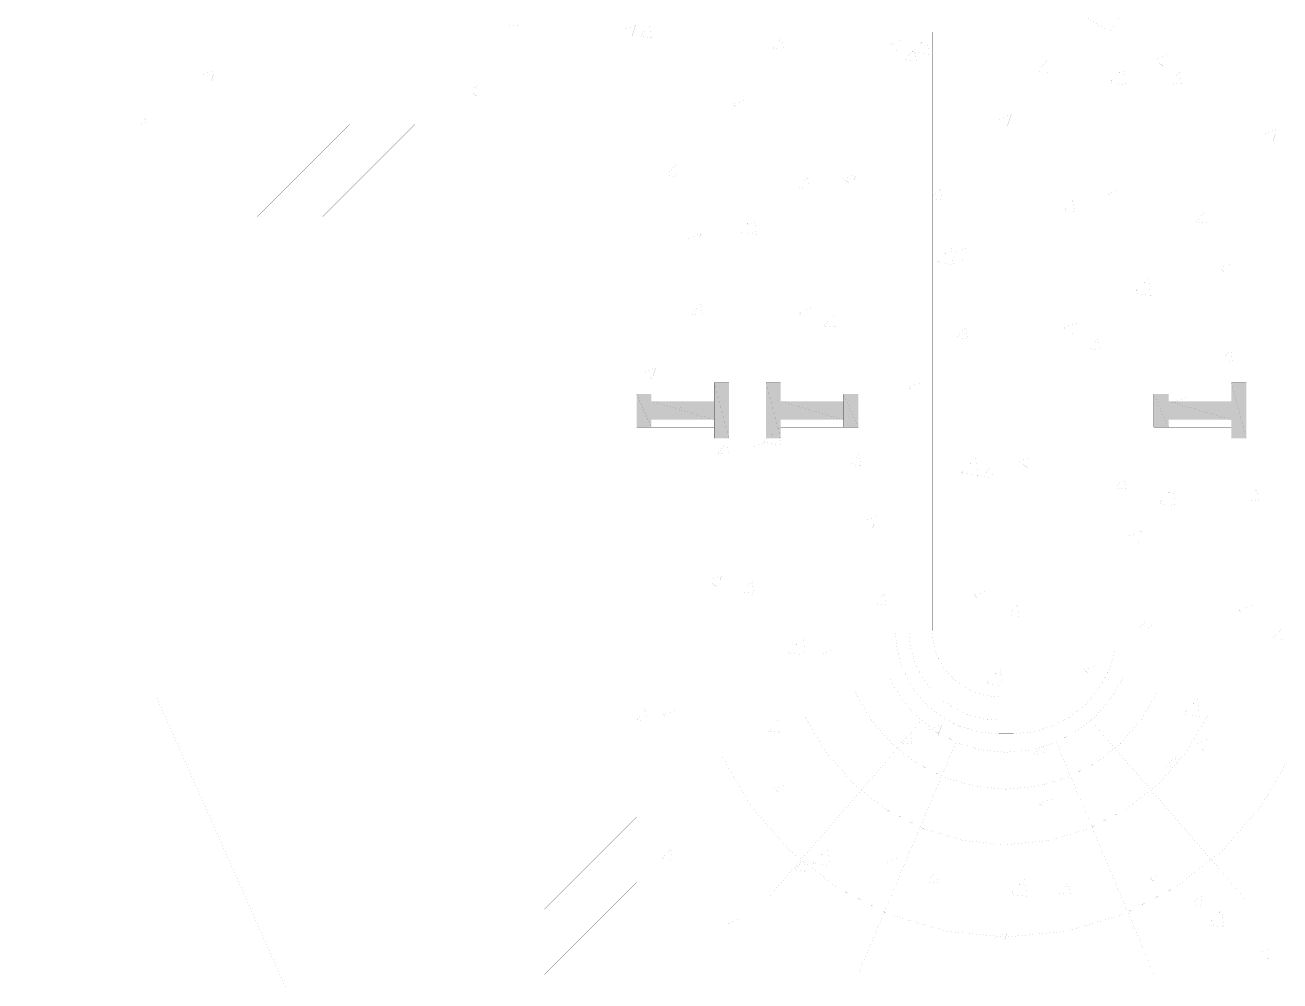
# Model space of a CAD drawing. Header units: millimetres. Extents: x -2171 to 1563, y -1758 to -1505.
# Drawn here: x 1365.491 to 1368.038, y -1614.758 to -1612.817 of the extents above; entities that cross this region are included whole.
import ezdxf

# ---------------------------------------------------------------- set-up
doc = ezdxf.new("R2010")
doc.units = ezdxf.units.MM
doc.linetypes.add('DOT', pattern=[0.025, 0, -0.025])
doc.layers.add('Tablet', color=7, linetype='Continuous', true_color=0x0180ff)

msp = doc.modelspace()

# ---------------------------------------------------------------- hatches: boundary and pattern name
at = {"layer": 'Tablet'}
for points in [[(1366.9197, -1613.656), (1366.8897, -1613.5435), (1366.8897, -1613.656)], [(1366.9197, -1613.5435), (1366.8897, -1613.5435), (1366.9197, -1613.656)], [(1367.0247, -1613.656), (1366.9947, -1613.5435), (1366.9947, -1613.656)], [(1367.0247, -1613.5435), (1366.9947, -1613.5435), (1367.0247, -1613.656)], [(1367.9697, -1613.656), (1367.9397, -1613.5435), (1367.9397, -1613.656)], [(1367.9697, -1613.5435), (1367.9397, -1613.5435), (1367.9697, -1613.656)], [(1366.7622, -1613.6335), (1366.7322, -1613.566), (1366.7322, -1613.6335)], [(1366.7622, -1613.566), (1366.7322, -1613.566), (1366.7622, -1613.6335)], [(1366.8897, -1613.6185), (1366.7622, -1613.581), (1366.7622, -1613.6185)], [(1366.8897, -1613.581), (1366.7622, -1613.581), (1366.8897, -1613.6185)], [(1367.1522, -1613.6185), (1367.0247, -1613.581), (1367.0247, -1613.6185)], [(1367.1522, -1613.581), (1367.0247, -1613.581), (1367.1522, -1613.6185)], [(1367.1822, -1613.6335), (1367.1522, -1613.566), (1367.1522, -1613.6335)], [(1367.1822, -1613.566), (1367.1522, -1613.566), (1367.1822, -1613.6335)], [(1367.8122, -1613.6335), (1367.7822, -1613.566), (1367.7822, -1613.6335)], [(1367.8122, -1613.566), (1367.7822, -1613.566), (1367.8122, -1613.6335)], [(1367.9397, -1613.6185), (1367.8122, -1613.581), (1367.8122, -1613.6185)], [(1367.9397, -1613.581), (1367.8122, -1613.581), (1367.9397, -1613.6185)]]:
    msp.add_hatch(color=1, dxfattribs=at).paths.add_polyline_path(points)

# ---------------------------------------------------------------- linework, layer by layer
at = {"layer": 'Tablet', "color": 7}
for points in [[(1367.2572, -1612.756, 0.00006, 0.00006, 0), (1367.2572, -1612.7367, 0.00006, 0.00006, 0), (1367.5159, -1612.9954, 0.00006, 0.00006, 0), (1367.5689, -1612.9424, 0.00006, 0.00006, 0), (1367.2572, -1612.6306, 0.00006, 0.00006, 0), (1367.2572, -1612.2064, 0.00006, 0.00006, 0), (1367.7072, -1612.6564, 0.00006, 0.00006, 0), (1367.7072, -1612.756, 0.00006, 0.00006, 0)], [(1366.9197, -1612.306, 0.00006, 0.00006, 0), (1366.9197, -1615.231, 0.00006, 0.00006, 0), (1366.9231, -1615.2701, 0.00006, 0.00006, 0), (1366.9333, -1615.3079, 0.00006, 0.00006, 0), (1366.9498, -1615.3435, 0.00006, 0.00006, 0), (1366.9723, -1615.3756, 0.00006, 0.00006, 0), (1367.0001, -1615.4033, 0.00006, 0.00006, 0), (1367.0322, -1615.4258, 0.00006, 0.00006, 0), (1367.0677, -1615.4424, 0.00006, 0.00006, 0), (1367.1056, -1615.4526, 0.00006, 0.00006, 0), (1367.1447, -1615.456, 0.00006, 0.00006, 0), (1367.8197, -1615.456, 0.00006, 0.00006, 0), (1367.8588, -1615.4526, 0.00006, 0.00006, 0), (1367.8966, -1615.4424, 0.00006, 0.00006, 0), (1367.9322, -1615.4258, 0.00006, 0.00006, 0), (1367.9643, -1615.4033, 0.00006, 0.00006, 0), (1367.992, -1615.3756, 0.00006, 0.00006, 0), (1368.0145, -1615.3435, 0.00006, 0.00006, 0), (1368.0311, -1615.3079, 0.00006, 0.00006, 0), (1368.0413, -1615.2701, 0.00006, 0.00006, 0)], [(1367.9697, -1612.306, 0.00006, 0.00006, 0), (1367.9697, -1615.231, 0.00006, 0.00006, 0), (1367.9674, -1615.257, 0.00006, 0.00006, 0), (1367.9606, -1615.2823, 0.00006, 0.00006, 0), (1367.9496, -1615.306, 0.00006, 0.00006, 0), (1367.9346, -1615.3274, 0.00006, 0.00006, 0), (1367.9161, -1615.3459, 0.00006, 0.00006, 0), (1367.8947, -1615.3609, 0.00006, 0.00006, 0), (1367.871, -1615.3719, 0.00006, 0.00006, 0), (1367.8457, -1615.3787, 0.00006, 0.00006, 0), (1367.8197, -1615.381, 0.00006, 0.00006, 0), (1367.1447, -1615.381, 0.00006, 0.00006, 0), (1367.1186, -1615.3787, 0.00006, 0.00006, 0), (1367.0934, -1615.3719, 0.00006, 0.00006, 0), (1367.0697, -1615.3609, 0.00006, 0.00006, 0), (1367.0483, -1615.3459, 0.00006, 0.00006, 0), (1367.0298, -1615.3274, 0.00006, 0.00006, 0), (1367.0148, -1615.306, 0.00006, 0.00006, 0), (1367.0037, -1615.2823, 0.00006, 0.00006, 0), (1366.997, -1615.257, 0.00006, 0.00006, 0), (1366.9947, -1615.231, 0.00006, 0.00006, 0), (1366.9947, -1612.306, 0.00006, 0.00006, 0)], [(1366.9197, -1612.831, 0.00006, 0.00006, 0), (1364.4822, -1612.831, 0.00006, 0.00006, 0)], [(1367.3515, -1612.831, 0.00006, 0.00006, 0), (1366.9947, -1612.831, 0.00006, 0.00006, 0)], [(1367.7072, -1612.831, 0.00006, 0.00006, 0), (1367.7072, -1614.046, 0.00006, 0.00006, 0), (1367.7031, -1614.087, 0.00006, 0.00006, 0), (1367.6912, -1614.1264, 0.00006, 0.00006, 0), (1367.6718, -1614.1627, 0.00006, 0.00006, 0), (1367.6457, -1614.1945, 0.00006, 0.00006, 0), (1367.6139, -1614.2206, 0.00006, 0.00006, 0), (1367.5775, -1614.24, 0.00006, 0.00006, 0), (1367.5382, -1614.252, 0.00006, 0.00006, 0), (1367.4972, -1614.256, 0.00006, 0.00006, 0), (1367.4822, -1614.256, 0.00006, 0.00006, 0), (1367.4672, -1614.256, 0.00006, 0.00006, 0), (1367.4262, -1614.252, 0.00006, 0.00006, 0), (1367.3868, -1614.24, 0.00006, 0.00006, 0), (1367.3505, -1614.2206, 0.00006, 0.00006, 0), (1367.3187, -1614.1945, 0.00006, 0.00006, 0), (1367.2926, -1614.1627, 0.00006, 0.00006, 0), (1367.2732, -1614.1264, 0.00006, 0.00006, 0), (1367.2612, -1614.087, 0.00006, 0.00006, 0), (1367.2572, -1614.046, 0.00006, 0.00006, 0), (1367.2572, -1612.831, 0.00006, 0.00006, 0)], [(1367.4822, -1614.2282, 0.00006, 0.00006, 0), (1367.4672, -1614.2282, 0.00006, 0.00006, 0), (1367.4355, -1614.2255, 0.00006, 0.00006, 0), (1367.4049, -1614.2172, 0.00006, 0.00006, 0), (1367.3761, -1614.2038, 0.00006, 0.00006, 0), (1367.35, -1614.1856, 0.00006, 0.00006, 0), (1367.3276, -1614.1631, 0.00006, 0.00006, 0), (1367.3094, -1614.1371, 0.00006, 0.00006, 0), (1367.2959, -1614.1083, 0.00006, 0.00006, 0), (1367.2877, -1614.0776, 0.00006, 0.00006, 0), (1367.2849, -1614.046, 0.00006, 0.00006, 0), (1367.2849, -1612.831, 0.00006, 0.00006, 0)], [(1367.4822, -1614.181, 0.00006, 0.00006, 0), (1367.4672, -1614.181, 0.00006, 0.00006, 0), (1367.4408, -1614.1784, 0.00006, 0.00006, 0), (1367.4155, -1614.1707, 0.00006, 0.00006, 0), (1367.3922, -1614.1582, 0.00006, 0.00006, 0), (1367.3717, -1614.1414, 0.00006, 0.00006, 0), (1367.3549, -1614.121, 0.00006, 0.00006, 0), (1367.3425, -1614.0976, 0.00006, 0.00006, 0), (1367.3348, -1614.0723, 0.00006, 0.00006, 0), (1367.3322, -1614.046, 0.00006, 0.00006, 0), (1367.3322, -1612.831, 0.00006, 0.00006, 0)], [(1367.9697, -1612.831, 0.00006, 0.00006, 0), (1367.4576, -1612.831, 0.00006, 0.00006, 0)], [(1367.6642, -1612.831, 0.00006, 0.00006, 0), (1367.6642, -1613.9371, 0.00006, 0.00006, 0)], [(1366.8897, -1613.566, 0.00006, 0.00006, 0), (1366.7622, -1613.566, 0.00006, 0.00006, 0)], [(1367.0247, -1613.566, 0.00006, 0.00006, 0), (1367.1522, -1613.566, 0.00006, 0.00006, 0)], [(1367.9397, -1613.566, 0.00006, 0.00006, 0), (1367.8122, -1613.566, 0.00006, 0.00006, 0)], [(1366.8897, -1613.6335, 0.00006, 0.00006, 0), (1366.7622, -1613.6335, 0.00006, 0.00006, 0)], [(1367.0247, -1613.6335, 0.00006, 0.00006, 0), (1367.1522, -1613.6335, 0.00006, 0.00006, 0)], [(1367.9397, -1613.6335, 0.00006, 0.00006, 0), (1367.8122, -1613.6335, 0.00006, 0.00006, 0)]]:
    msp.add_lwpolyline(points, format="xyseb", dxfattribs=at)
for points in [[(1366.9947, -1612.4742, 0.00006, 0.00006, 0), (1367.5159, -1612.9954, 0.00006, 0.00006, 0), (1367.5689, -1612.9424, 0.00006, 0.00006, 0), (1367.0386, -1612.4121, 0.00006, 0.00006, 0), (1367.0233, -1612.3942, 0.00006, 0.00006, 0), (1367.011, -1612.3741, 0.00006, 0.00006, 0), (1367.002, -1612.3523, 0.00006, 0.00006, 0), (1366.9965, -1612.3295, 0.00006, 0.00006, 0), (1366.9947, -1612.306, 0.00006, 0.00006, 0), (1366.9947, -1612.4742, 0.00006, 0.00006, 0)], [(1366.8897, -1613.5435, 0.00006, 0.00006, 0), (1366.8897, -1613.581, 0.00006, 0.00006, 0), (1366.7622, -1613.581, 0.00006, 0.00006, 0), (1366.7622, -1613.566, 0.00006, 0.00006, 0), (1366.7322, -1613.566, 0.00006, 0.00006, 0), (1366.7322, -1613.6335, 0.00006, 0.00006, 0), (1366.7622, -1613.6335, 0.00006, 0.00006, 0), (1366.7622, -1613.6185, 0.00006, 0.00006, 0), (1366.8897, -1613.6185, 0.00006, 0.00006, 0), (1366.8897, -1613.656, 0.00006, 0.00006, 0), (1366.9197, -1613.656, 0.00006, 0.00006, 0), (1366.9197, -1613.5435, 0.00006, 0.00006, 0)], [(1367.0247, -1613.5435, 0.00006, 0.00006, 0), (1367.0247, -1613.581, 0.00006, 0.00006, 0), (1367.1522, -1613.581, 0.00006, 0.00006, 0), (1367.1522, -1613.566, 0.00006, 0.00006, 0), (1367.1822, -1613.566, 0.00006, 0.00006, 0), (1367.1822, -1613.6335, 0.00006, 0.00006, 0), (1367.1522, -1613.6335, 0.00006, 0.00006, 0), (1367.1522, -1613.6185, 0.00006, 0.00006, 0), (1367.0247, -1613.6185, 0.00006, 0.00006, 0), (1367.0247, -1613.656, 0.00006, 0.00006, 0), (1366.9947, -1613.656, 0.00006, 0.00006, 0), (1366.9947, -1613.5435, 0.00006, 0.00006, 0)], [(1367.9397, -1613.5435, 0.00006, 0.00006, 0), (1367.9397, -1613.581, 0.00006, 0.00006, 0), (1367.8122, -1613.581, 0.00006, 0.00006, 0), (1367.8122, -1613.566, 0.00006, 0.00006, 0), (1367.7822, -1613.566, 0.00006, 0.00006, 0), (1367.7822, -1613.6335, 0.00006, 0.00006, 0), (1367.8122, -1613.6335, 0.00006, 0.00006, 0), (1367.8122, -1613.6185, 0.00006, 0.00006, 0), (1367.9397, -1613.6185, 0.00006, 0.00006, 0), (1367.9397, -1613.656, 0.00006, 0.00006, 0), (1367.9697, -1613.656, 0.00006, 0.00006, 0), (1367.9697, -1613.5435, 0.00006, 0.00006, 0)]]:
    msp.add_lwpolyline(points, format="xyseb", close=True, dxfattribs=at)
at = {"layer": 'Tablet', "color": 8}
for points in [[(1364.4822, -1612.456, 0.000045, 0.000045, 0), (1364.4822, -1613.0185, 0.000045, 0.000045, 0), (1366.7322, -1613.0185, 0.000045, 0.000045, 0), (1366.7322, -1615.6435, 0.000045, 0.000045, 0), (1368.2322, -1615.6435, 0.000045, 0.000045, 0)], [(1367.7444, -1612.756, 0.000045, 0.000045, 0), (1367.6923, -1612.831, 0.000045, 0.000045, 0), (1367.6322, -1612.7935, 0.000045, 0.000045, 0), (1367.4072, -1612.8685, 0.000045, 0.000045, 0), (1367.1822, -1612.7185, 0.000045, 0.000045, 0)], [(1366.4893, -1612.7955, 0.000045, 0.000045, 0), (1366.4936, -1612.819, 0.000045, 0.000045, 0)], [(1366.4936, -1612.819, 0.000045, 0.000045, 0), (1366.4712, -1612.8171, 0.000045, 0.000045, 0)], [(1366.7302, -1612.8175, 0.000045, 0.000045, 0), (1366.7039, -1612.8276, 0.000045, 0.000045, 0)], [(1366.7302, -1612.8175, 0.000045, 0.000045, 0), (1366.7226, -1612.8402, 0.000045, 0.000045, 0)], [(1366.7582, -1612.8191, 0.000045, 0.000045, 0), (1366.7402, -1612.8406, 0.000045, 0.000045, 0)], [(1366.7582, -1612.819, 0.000045, 0.000045, 0), (1366.7626, -1612.8426, 0.000045, 0.000045, 0)], [(1366.7226, -1612.8402, 0.000045, 0.000045, 0), (1366.7039, -1612.8276, 0.000045, 0.000045, 0)], [(1366.7626, -1612.8426, 0.000045, 0.000045, 0), (1366.7402, -1612.8406, 0.000045, 0.000045, 0)], [(1367.0272, -1612.8426, 0.000045, 0.000045, 0), (1367.0091, -1612.8641, 0.000045, 0.000045, 0)], [(1367.0272, -1612.8426, 0.000045, 0.000045, 0), (1367.0316, -1612.8661, 0.000045, 0.000045, 0)], [(1367.2691, -1612.8476, 0.000045, 0.000045, 0), (1367.2428, -1612.8576, 0.000045, 0.000045, 0)], [(1367.2691, -1612.8475, 0.000045, 0.000045, 0), (1367.2615, -1612.8702, 0.000045, 0.000045, 0)], [(1367.3214, -1612.8413, 0.000045, 0.000045, 0), (1367.2922, -1612.8717, 0.000045, 0.000045, 0)], [(1367.3214, -1612.8413, 0.000045, 0.000045, 0), (1367.3255, -1612.8769, 0.000045, 0.000045, 0)], [(1367.0316, -1612.8661, 0.000045, 0.000045, 0), (1367.0091, -1612.8641, 0.000045, 0.000045, 0)], [(1367.2615, -1612.8702, 0.000045, 0.000045, 0), (1367.2428, -1612.8576, 0.000045, 0.000045, 0)], [(1367.2962, -1612.8661, 0.000045, 0.000045, 0), (1367.2781, -1612.8877, 0.000045, 0.000045, 0)], [(1367.3255, -1612.8769, 0.000045, 0.000045, 0), (1367.2922, -1612.8717, 0.000045, 0.000045, 0)], [(1367.2962, -1612.8661, 0.000045, 0.000045, 0), (1367.3005, -1612.8896, 0.000045, 0.000045, 0)], [(1367.808, -1612.8776, 0.000045, 0.000045, 0), (1367.7818, -1612.8877, 0.000045, 0.000045, 0)], [(1367.808, -1612.8776, 0.000045, 0.000045, 0), (1367.8004, -1612.9002, 0.000045, 0.000045, 0)], [(1367.3005, -1612.8896, 0.000045, 0.000045, 0), (1367.2781, -1612.8877, 0.000045, 0.000045, 0)], [(1367.5652, -1612.8896, 0.000045, 0.000045, 0), (1367.5471, -1612.9112, 0.000045, 0.000045, 0)], [(1367.5652, -1612.8896, 0.000045, 0.000045, 0), (1367.5695, -1612.9132, 0.000045, 0.000045, 0)], [(1367.8004, -1612.9002, 0.000045, 0.000045, 0), (1367.7818, -1612.8877, 0.000045, 0.000045, 0)], [(1365.8762, -1612.9084, 0.000045, 0.000045, 0), (1365.8499, -1612.9185, 0.000045, 0.000045, 0)], [(1365.8686, -1612.9311, 0.000045, 0.000045, 0), (1365.8499, -1612.9185, 0.000045, 0.000045, 0)], [(1365.8762, -1612.9084, 0.000045, 0.000045, 0), (1365.8686, -1612.9311, 0.000045, 0.000045, 0)], [(1367.5695, -1612.9132, 0.000045, 0.000045, 0), (1367.5471, -1612.9112, 0.000045, 0.000045, 0)], [(1367.7216, -1612.9033, 0.000045, 0.000045, 0), (1367.6924, -1612.9338, 0.000045, 0.000045, 0)], [(1367.7216, -1612.9033, 0.000045, 0.000045, 0), (1367.7257, -1612.939, 0.000045, 0.000045, 0)], [(1367.8341, -1612.9132, 0.000045, 0.000045, 0), (1367.8161, -1612.9347, 0.000045, 0.000045, 0)], [(1367.8341, -1612.9132, 0.000045, 0.000045, 0), (1367.8385, -1612.9367, 0.000045, 0.000045, 0)], [(1366.4151, -1612.9385, 0.000045, 0.000045, 0), (1366.3888, -1612.9485, 0.000045, 0.000045, 0)], [(1366.4075, -1612.9611, 0.000045, 0.000045, 0), (1366.3888, -1612.9485, 0.000045, 0.000045, 0)], [(1366.4151, -1612.9385, 0.000045, 0.000045, 0), (1366.4075, -1612.9611, 0.000045, 0.000045, 0)], [(1367.7257, -1612.939, 0.000045, 0.000045, 0), (1367.6924, -1612.9338, 0.000045, 0.000045, 0)], [(1367.8385, -1612.9367, 0.000045, 0.000045, 0), (1367.8161, -1612.9347, 0.000045, 0.000045, 0)], [(1366.954, -1612.9685, 0.000045, 0.000045, 0), (1366.9278, -1612.9786, 0.000045, 0.000045, 0)], [(1366.9464, -1612.9912, 0.000045, 0.000045, 0), (1366.9278, -1612.9786, 0.000045, 0.000045, 0)], [(1366.954, -1612.9685, 0.000045, 0.000045, 0), (1366.9464, -1612.9912, 0.000045, 0.000045, 0)], [(1367.4929, -1612.9985, 0.000045, 0.000045, 0), (1367.4667, -1613.0086, 0.000045, 0.000045, 0)], [(1367.4929, -1612.9985, 0.000045, 0.000045, 0), (1367.4853, -1613.0212, 0.000045, 0.000045, 0)], [(1365.7344, -1613.007, 0.000045, 0.000045, 0), (1365.7247, -1613.0185, 0.000045, 0.000045, 0)], [(1365.7344, -1613.007, 0.000045, 0.000045, 0), (1365.7365, -1613.0185, 0.000045, 0.000045, 0)], [(1367.4853, -1613.0212, 0.000045, 0.000045, 0), (1367.4667, -1613.0086, 0.000045, 0.000045, 0)], [(1368.0319, -1613.0286, 0.000045, 0.000045, 0), (1368.0056, -1613.0386, 0.000045, 0.000045, 0)], [(1368.0319, -1613.0286, 0.000045, 0.000045, 0), (1368.0243, -1613.0512, 0.000045, 0.000045, 0)], [(1368.0243, -1613.0512, 0.000045, 0.000045, 0), (1368.0056, -1613.0386, 0.000045, 0.000045, 0)], [(1366.8103, -1613.1011, 0.000045, 0.000045, 0), (1366.7922, -1613.1227, 0.000045, 0.000045, 0)], [(1366.8103, -1613.1011, 0.000045, 0.000045, 0), (1366.8146, -1613.1246, 0.000045, 0.000045, 0)], [(1366.8146, -1613.1246, 0.000045, 0.000045, 0), (1366.7922, -1613.1227, 0.000045, 0.000045, 0)], [(1367.0792, -1613.1247, 0.000045, 0.000045, 0), (1367.0612, -1613.1462, 0.000045, 0.000045, 0)], [(1367.0792, -1613.1247, 0.000045, 0.000045, 0), (1367.0836, -1613.1482, 0.000045, 0.000045, 0)], [(1367.1779, -1613.1195, 0.000045, 0.000045, 0), (1367.1516, -1613.1296, 0.000045, 0.000045, 0)], [(1367.1702, -1613.1421, 0.000045, 0.000045, 0), (1367.1516, -1613.1296, 0.000045, 0.000045, 0)], [(1367.1779, -1613.1195, 0.000045, 0.000045, 0), (1367.1702, -1613.1421, 0.000045, 0.000045, 0)], [(1367.0836, -1613.1482, 0.000045, 0.000045, 0), (1367.0612, -1613.1462, 0.000045, 0.000045, 0)], [(1367.3482, -1613.1482, 0.000045, 0.000045, 0), (1367.3301, -1613.1697, 0.000045, 0.000045, 0)], [(1367.3482, -1613.1482, 0.000045, 0.000045, 0), (1367.3526, -1613.1717, 0.000045, 0.000045, 0)], [(1367.7168, -1613.1495, 0.000045, 0.000045, 0), (1367.6905, -1613.1596, 0.000045, 0.000045, 0)], [(1367.7168, -1613.1495, 0.000045, 0.000045, 0), (1367.7092, -1613.1722, 0.000045, 0.000045, 0)], [(1367.3526, -1613.1717, 0.000045, 0.000045, 0), (1367.3301, -1613.1697, 0.000045, 0.000045, 0)], [(1367.6172, -1613.1717, 0.000045, 0.000045, 0), (1367.5991, -1613.1933, 0.000045, 0.000045, 0)], [(1367.6172, -1613.1717, 0.000045, 0.000045, 0), (1367.6215, -1613.1952, 0.000045, 0.000045, 0)], [(1367.7092, -1613.1722, 0.000045, 0.000045, 0), (1367.6905, -1613.1596, 0.000045, 0.000045, 0)], [(1366.9709, -1613.2066, 0.000045, 0.000045, 0), (1366.9417, -1613.237, 0.000045, 0.000045, 0)], [(1366.9709, -1613.2066, 0.000045, 0.000045, 0), (1366.975, -1613.2422, 0.000045, 0.000045, 0)], [(1367.6215, -1613.1952, 0.000045, 0.000045, 0), (1367.5991, -1613.1933, 0.000045, 0.000045, 0)], [(1367.8862, -1613.1953, 0.000045, 0.000045, 0), (1367.8681, -1613.2168, 0.000045, 0.000045, 0)], [(1367.8862, -1613.1952, 0.000045, 0.000045, 0), (1367.8905, -1613.2188, 0.000045, 0.000045, 0)], [(1367.8905, -1613.2188, 0.000045, 0.000045, 0), (1367.8681, -1613.2168, 0.000045, 0.000045, 0)], [(1366.8628, -1613.2404, 0.000045, 0.000045, 0), (1366.8365, -1613.2505, 0.000045, 0.000045, 0)], [(1366.8552, -1613.2631, 0.000045, 0.000045, 0), (1366.8365, -1613.2505, 0.000045, 0.000045, 0)], [(1366.8628, -1613.2404, 0.000045, 0.000045, 0), (1366.8552, -1613.2631, 0.000045, 0.000045, 0)], [(1366.975, -1613.2422, 0.000045, 0.000045, 0), (1366.9417, -1613.237, 0.000045, 0.000045, 0)], [(1367.3711, -1613.2686, 0.000045, 0.000045, 0), (1367.3419, -1613.2991, 0.000045, 0.000045, 0)], [(1367.3711, -1613.2686, 0.000045, 0.000045, 0), (1367.3752, -1613.3043, 0.000045, 0.000045, 0)], [(1367.4017, -1613.2705, 0.000045, 0.000045, 0), (1367.3754, -1613.2805, 0.000045, 0.000045, 0)], [(1367.3941, -1613.2931, 0.000045, 0.000045, 0), (1367.3754, -1613.2805, 0.000045, 0.000045, 0)], [(1367.4017, -1613.2705, 0.000045, 0.000045, 0), (1367.3941, -1613.2931, 0.000045, 0.000045, 0)], [(1367.3752, -1613.3043, 0.000045, 0.000045, 0), (1367.3419, -1613.2991, 0.000045, 0.000045, 0)], [(1367.9406, -1613.3005, 0.000045, 0.000045, 0), (1367.9144, -1613.3106, 0.000045, 0.000045, 0)], [(1367.933, -1613.3232, 0.000045, 0.000045, 0), (1367.9144, -1613.3106, 0.000045, 0.000045, 0)], [(1367.9406, -1613.3005, 0.000045, 0.000045, 0), (1367.933, -1613.3232, 0.000045, 0.000045, 0)], [(1367.7713, -1613.3307, 0.000045, 0.000045, 0), (1367.7421, -1613.3612, 0.000045, 0.000045, 0)], [(1367.7713, -1613.3307, 0.000045, 0.000045, 0), (1367.7755, -1613.3663, 0.000045, 0.000045, 0)], [(1367.7755, -1613.3663, 0.000045, 0.000045, 0), (1367.7421, -1613.3612, 0.000045, 0.000045, 0)], [(1366.8623, -1613.3832, 0.000045, 0.000045, 0), (1366.8442, -1613.4047, 0.000045, 0.000045, 0)], [(1366.8623, -1613.3832, 0.000045, 0.000045, 0), (1366.8666, -1613.4067, 0.000045, 0.000045, 0)], [(1366.8666, -1613.4067, 0.000045, 0.000045, 0), (1366.8442, -1613.4047, 0.000045, 0.000045, 0)], [(1367.0866, -1613.3914, 0.000045, 0.000045, 0), (1367.0604, -1613.4015, 0.000045, 0.000045, 0)], [(1367.079, -1613.4141, 0.000045, 0.000045, 0), (1367.0604, -1613.4015, 0.000045, 0.000045, 0)], [(1367.0866, -1613.3914, 0.000045, 0.000045, 0), (1367.079, -1613.4141, 0.000045, 0.000045, 0)], [(1367.1313, -1613.4067, 0.000045, 0.000045, 0), (1367.1132, -1613.4283, 0.000045, 0.000045, 0)], [(1367.1313, -1613.4067, 0.000045, 0.000045, 0), (1367.1356, -1613.4302, 0.000045, 0.000045, 0)], [(1367.1356, -1613.4302, 0.000045, 0.000045, 0), (1367.1132, -1613.4283, 0.000045, 0.000045, 0)], [(1367.4003, -1613.4303, 0.000045, 0.000045, 0), (1367.3822, -1613.4518, 0.000045, 0.000045, 0)], [(1367.4003, -1613.4303, 0.000045, 0.000045, 0), (1367.4046, -1613.4538, 0.000045, 0.000045, 0)], [(1367.6255, -1613.4214, 0.000045, 0.000045, 0), (1367.5993, -1613.4315, 0.000045, 0.000045, 0)], [(1367.6179, -1613.4441, 0.000045, 0.000045, 0), (1367.5993, -1613.4315, 0.000045, 0.000045, 0)], [(1367.6255, -1613.4214, 0.000045, 0.000045, 0), (1367.6179, -1613.4441, 0.000045, 0.000045, 0)], [(1367.4046, -1613.4538, 0.000045, 0.000045, 0), (1367.3822, -1613.4518, 0.000045, 0.000045, 0)], [(1367.6692, -1613.4538, 0.000045, 0.000045, 0), (1367.6511, -1613.4753, 0.000045, 0.000045, 0)], [(1367.6692, -1613.4538, 0.000045, 0.000045, 0), (1367.6736, -1613.4773, 0.000045, 0.000045, 0)], [(1367.6736, -1613.4773, 0.000045, 0.000045, 0), (1367.6511, -1613.4753, 0.000045, 0.000045, 0)], [(1367.9382, -1613.4773, 0.000045, 0.000045, 0), (1367.9201, -1613.4989, 0.000045, 0.000045, 0)], [(1367.9382, -1613.4773, 0.000045, 0.000045, 0), (1367.9425, -1613.5008, 0.000045, 0.000045, 0)], [(1366.7715, -1613.5124, 0.000045, 0.000045, 0), (1366.7453, -1613.5224, 0.000045, 0.000045, 0)], [(1366.7715, -1613.5124, 0.000045, 0.000045, 0), (1366.7639, -1613.535, 0.000045, 0.000045, 0)], [(1367.9425, -1613.5008, 0.000045, 0.000045, 0), (1367.9201, -1613.4989, 0.000045, 0.000045, 0)], [(1366.7639, -1613.535, 0.000045, 0.000045, 0), (1366.7453, -1613.5224, 0.000045, 0.000045, 0)], [(1367.3104, -1613.5424, 0.000045, 0.000045, 0), (1367.2842, -1613.5525, 0.000045, 0.000045, 0)], [(1367.3028, -1613.5651, 0.000045, 0.000045, 0), (1367.2842, -1613.5525, 0.000045, 0.000045, 0)], [(1367.3104, -1613.5424, 0.000045, 0.000045, 0), (1367.3028, -1613.5651, 0.000045, 0.000045, 0)], [(1367.8494, -1613.5724, 0.000045, 0.000045, 0), (1367.8231, -1613.5825, 0.000045, 0.000045, 0)], [(1367.8418, -1613.5951, 0.000045, 0.000045, 0), (1367.8231, -1613.5825, 0.000045, 0.000045, 0)], [(1367.8494, -1613.5724, 0.000045, 0.000045, 0), (1367.8418, -1613.5951, 0.000045, 0.000045, 0)], [(1367.0206, -1613.6339, 0.000045, 0.000045, 0), (1366.9914, -1613.6644, 0.000045, 0.000045, 0)], [(1367.0206, -1613.6339, 0.000045, 0.000045, 0), (1367.0247, -1613.6695, 0.000045, 0.000045, 0)], [(1366.9143, -1613.6653, 0.000045, 0.000045, 0), (1366.8963, -1613.6868, 0.000045, 0.000045, 0)], [(1366.9143, -1613.6653, 0.000045, 0.000045, 0), (1366.9187, -1613.6888, 0.000045, 0.000045, 0)], [(1366.9954, -1613.6633, 0.000045, 0.000045, 0), (1366.9691, -1613.6734, 0.000045, 0.000045, 0)], [(1366.9954, -1613.6633, 0.000045, 0.000045, 0), (1366.9878, -1613.686, 0.000045, 0.000045, 0)], [(1367.0247, -1613.6695, 0.000045, 0.000045, 0), (1366.9914, -1613.6644, 0.000045, 0.000045, 0)], [(1366.9187, -1613.6888, 0.000045, 0.000045, 0), (1366.8963, -1613.6868, 0.000045, 0.000045, 0)], [(1366.9878, -1613.686, 0.000045, 0.000045, 0), (1366.9691, -1613.6734, 0.000045, 0.000045, 0)], [(1367.1833, -1613.6888, 0.000045, 0.000045, 0), (1367.1652, -1613.7103, 0.000045, 0.000045, 0)], [(1367.1833, -1613.6888, 0.000045, 0.000045, 0), (1367.1876, -1613.7123, 0.000045, 0.000045, 0)], [(1367.1876, -1613.7123, 0.000045, 0.000045, 0), (1367.1652, -1613.7103, 0.000045, 0.000045, 0)], [(1367.4208, -1613.696, 0.000045, 0.000045, 0), (1367.3916, -1613.7264, 0.000045, 0.000045, 0)], [(1367.4208, -1613.696, 0.000045, 0.000045, 0), (1367.425, -1613.7316, 0.000045, 0.000045, 0)], [(1367.4523, -1613.7123, 0.000045, 0.000045, 0), (1367.4342, -1613.7339, 0.000045, 0.000045, 0)], [(1367.4523, -1613.7123, 0.000045, 0.000045, 0), (1367.4566, -1613.7358, 0.000045, 0.000045, 0)], [(1367.5343, -1613.6934, 0.000045, 0.000045, 0), (1367.508, -1613.7035, 0.000045, 0.000045, 0)], [(1367.5267, -1613.716, 0.000045, 0.000045, 0), (1367.508, -1613.7035, 0.000045, 0.000045, 0)], [(1367.5343, -1613.6934, 0.000045, 0.000045, 0), (1367.5267, -1613.716, 0.000045, 0.000045, 0)], [(1367.425, -1613.7316, 0.000045, 0.000045, 0), (1367.3916, -1613.7264, 0.000045, 0.000045, 0)], [(1367.4566, -1613.7358, 0.000045, 0.000045, 0), (1367.4342, -1613.7339, 0.000045, 0.000045, 0)], [(1367.7213, -1613.7359, 0.000045, 0.000045, 0), (1367.7032, -1613.7574, 0.000045, 0.000045, 0)], [(1367.7213, -1613.7359, 0.000045, 0.000045, 0), (1367.7256, -1613.7594, 0.000045, 0.000045, 0)], [(1367.7256, -1613.7594, 0.000045, 0.000045, 0), (1367.7032, -1613.7574, 0.000045, 0.000045, 0)], [(1367.821, -1613.7581, 0.000045, 0.000045, 0), (1367.7918, -1613.7885, 0.000045, 0.000045, 0)], [(1367.821, -1613.7581, 0.000045, 0.000045, 0), (1367.8252, -1613.7937, 0.000045, 0.000045, 0)], [(1367.9902, -1613.7594, 0.000045, 0.000045, 0), (1367.9722, -1613.7809, 0.000045, 0.000045, 0)], [(1367.9902, -1613.7594, 0.000045, 0.000045, 0), (1367.9946, -1613.7829, 0.000045, 0.000045, 0)], [(1367.8252, -1613.7937, 0.000045, 0.000045, 0), (1367.7918, -1613.7885, 0.000045, 0.000045, 0)], [(1367.9946, -1613.7829, 0.000045, 0.000045, 0), (1367.9722, -1613.7809, 0.000045, 0.000045, 0)], [(1367.2192, -1613.8143, 0.000045, 0.000045, 0), (1367.1929, -1613.8244, 0.000045, 0.000045, 0)], [(1367.2192, -1613.8143, 0.000045, 0.000045, 0), (1367.2116, -1613.837, 0.000045, 0.000045, 0)], [(1367.2116, -1613.837, 0.000045, 0.000045, 0), (1367.1929, -1613.8244, 0.000045, 0.000045, 0)], [(1367.7581, -1613.8444, 0.000045, 0.000045, 0), (1367.7319, -1613.8544, 0.000045, 0.000045, 0)], [(1367.7581, -1613.8444, 0.000045, 0.000045, 0), (1367.7505, -1613.867, 0.000045, 0.000045, 0)], [(1367.7505, -1613.867, 0.000045, 0.000045, 0), (1367.7319, -1613.8544, 0.000045, 0.000045, 0)], [(1366.9041, -1613.9353, 0.000045, 0.000045, 0), (1366.8779, -1613.9454, 0.000045, 0.000045, 0)], [(1366.8965, -1613.9579, 0.000045, 0.000045, 0), (1366.8779, -1613.9454, 0.000045, 0.000045, 0)], [(1366.9041, -1613.9353, 0.000045, 0.000045, 0), (1366.8965, -1613.9579, 0.000045, 0.000045, 0)], [(1366.9664, -1613.9473, 0.000045, 0.000045, 0), (1366.9483, -1613.9689, 0.000045, 0.000045, 0)], [(1366.9664, -1613.9473, 0.000045, 0.000045, 0), (1366.9707, -1613.9708, 0.000045, 0.000045, 0)], [(1366.9707, -1613.9708, 0.000045, 0.000045, 0), (1366.9483, -1613.9689, 0.000045, 0.000045, 0)], [(1367.2353, -1613.9709, 0.000045, 0.000045, 0), (1367.2173, -1613.9924, 0.000045, 0.000045, 0)], [(1367.2353, -1613.9709, 0.000045, 0.000045, 0), (1367.2397, -1613.9944, 0.000045, 0.000045, 0)], [(1367.443, -1613.9653, 0.000045, 0.000045, 0), (1367.4168, -1613.9754, 0.000045, 0.000045, 0)], [(1367.443, -1613.9653, 0.000045, 0.000045, 0), (1367.4354, -1613.988, 0.000045, 0.000045, 0)], [(1367.2397, -1613.9944, 0.000045, 0.000045, 0), (1367.2173, -1613.9924, 0.000045, 0.000045, 0)], [(1367.4354, -1613.988, 0.000045, 0.000045, 0), (1367.4168, -1613.9754, 0.000045, 0.000045, 0)], [(1367.5043, -1613.9944, 0.000045, 0.000045, 0), (1367.4862, -1614.0159, 0.000045, 0.000045, 0)], [(1367.5043, -1613.9944, 0.000045, 0.000045, 0), (1367.5087, -1614.0179, 0.000045, 0.000045, 0)], [(1367.982, -1613.9953, 0.000045, 0.000045, 0), (1367.9557, -1614.0054, 0.000045, 0.000045, 0)], [(1367.982, -1613.9953, 0.000045, 0.000045, 0), (1367.9744, -1614.018, 0.000045, 0.000045, 0)], [(1367.5087, -1614.0179, 0.000045, 0.000045, 0), (1367.4862, -1614.0159, 0.000045, 0.000045, 0)], [(1367.7733, -1614.0179, 0.000045, 0.000045, 0), (1367.7552, -1614.0395, 0.000045, 0.000045, 0)], [(1367.7733, -1614.0179, 0.000045, 0.000045, 0), (1367.7776, -1614.0414, 0.000045, 0.000045, 0)], [(1367.9744, -1614.018, 0.000045, 0.000045, 0), (1367.9557, -1614.0054, 0.000045, 0.000045, 0)], [(1367.7776, -1614.0414, 0.000045, 0.000045, 0), (1367.7552, -1614.0395, 0.000045, 0.000045, 0)], [(1368.0423, -1614.0415, 0.000045, 0.000045, 0), (1368.0242, -1614.063, 0.000045, 0.000045, 0)], [(1367.0703, -1614.0613, 0.000045, 0.000045, 0), (1367.0411, -1614.0917, 0.000045, 0.000045, 0)], [(1367.0703, -1614.0613, 0.000045, 0.000045, 0), (1367.0745, -1614.0969, 0.000045, 0.000045, 0)], [(1368.0466, -1614.065, 0.000045, 0.000045, 0), (1368.0242, -1614.063, 0.000045, 0.000045, 0)], [(1367.0745, -1614.0969, 0.000045, 0.000045, 0), (1367.0411, -1614.0917, 0.000045, 0.000045, 0)], [(1367.128, -1614.0863, 0.000045, 0.000045, 0), (1367.1017, -1614.0963, 0.000045, 0.000045, 0)], [(1367.1204, -1614.1089, 0.000045, 0.000045, 0), (1367.1017, -1614.0963, 0.000045, 0.000045, 0)], [(1367.128, -1614.0863, 0.000045, 0.000045, 0), (1367.1204, -1614.1089, 0.000045, 0.000045, 0)], [(1367.4705, -1614.1234, 0.000045, 0.000045, 0), (1367.4413, -1614.1538, 0.000045, 0.000045, 0)], [(1367.4705, -1614.1234, 0.000045, 0.000045, 0), (1367.4747, -1614.159, 0.000045, 0.000045, 0)], [(1367.6669, -1614.1163, 0.000045, 0.000045, 0), (1367.6406, -1614.1264, 0.000045, 0.000045, 0)], [(1367.6669, -1614.1163, 0.000045, 0.000045, 0), (1367.6593, -1614.1389, 0.000045, 0.000045, 0)], [(1367.6593, -1614.139, 0.000045, 0.000045, 0), (1367.6406, -1614.1264, 0.000045, 0.000045, 0)], [(1367.4747, -1614.159, 0.000045, 0.000045, 0), (1367.4413, -1614.1538, 0.000045, 0.000045, 0)], [(1367.8707, -1614.1854, 0.000045, 0.000045, 0), (1367.8415, -1614.2159, 0.000045, 0.000045, 0)], [(1367.8707, -1614.1854, 0.000045, 0.000045, 0), (1367.8749, -1614.221, 0.000045, 0.000045, 0)], [(1366.7494, -1614.2059, 0.000045, 0.000045, 0), (1366.7322, -1614.2264, 0.000045, 0.000045, 0)], [(1366.7538, -1614.2294, 0.000045, 0.000045, 0), (1366.7322, -1614.2275, 0.000045, 0.000045, 0)], [(1366.7494, -1614.2059, 0.000045, 0.000045, 0), (1366.7538, -1614.2294, 0.000045, 0.000045, 0)], [(1366.8129, -1614.2072, 0.000045, 0.000045, 0), (1366.7866, -1614.2173, 0.000045, 0.000045, 0)], [(1366.8053, -1614.2299, 0.000045, 0.000045, 0), (1366.7866, -1614.2173, 0.000045, 0.000045, 0)], [(1366.8129, -1614.2072, 0.000045, 0.000045, 0), (1366.8053, -1614.2299, 0.000045, 0.000045, 0)], [(1367.8749, -1614.2211, 0.000045, 0.000045, 0), (1367.8415, -1614.2159, 0.000045, 0.000045, 0)], [(1367.0184, -1614.2294, 0.000045, 0.000045, 0), (1367.0003, -1614.251, 0.000045, 0.000045, 0)], [(1367.0227, -1614.2529, 0.000045, 0.000045, 0), (1367.0003, -1614.251, 0.000045, 0.000045, 0)], [(1367.0184, -1614.2294, 0.000045, 0.000045, 0), (1367.0227, -1614.2529, 0.000045, 0.000045, 0)], [(1367.2874, -1614.2529, 0.000045, 0.000045, 0), (1367.2693, -1614.2745, 0.000045, 0.000045, 0)], [(1367.2874, -1614.2529, 0.000045, 0.000045, 0), (1367.2917, -1614.2764, 0.000045, 0.000045, 0)], [(1367.3518, -1614.2372, 0.000045, 0.000045, 0), (1367.3255, -1614.2473, 0.000045, 0.000045, 0)], [(1367.3442, -1614.2599, 0.000045, 0.000045, 0), (1367.3255, -1614.2473, 0.000045, 0.000045, 0)], [(1367.3518, -1614.2372, 0.000045, 0.000045, 0), (1367.3442, -1614.2599, 0.000045, 0.000045, 0)], [(1367.2917, -1614.2765, 0.000045, 0.000045, 0), (1367.2693, -1614.2745, 0.000045, 0.000045, 0)], [(1367.5563, -1614.2765, 0.000045, 0.000045, 0), (1367.5383, -1614.298, 0.000045, 0.000045, 0)], [(1367.5563, -1614.2765, 0.000045, 0.000045, 0), (1367.5607, -1614.3, 0.000045, 0.000045, 0)], [(1367.8907, -1614.2673, 0.000045, 0.000045, 0), (1367.8645, -1614.2774, 0.000045, 0.000045, 0)], [(1367.8831, -1614.2899, 0.000045, 0.000045, 0), (1367.8645, -1614.2774, 0.000045, 0.000045, 0)], [(1367.8907, -1614.2673, 0.000045, 0.000045, 0), (1367.8831, -1614.2899, 0.000045, 0.000045, 0)], [(1367.5607, -1614.3, 0.000045, 0.000045, 0), (1367.5383, -1614.298, 0.000045, 0.000045, 0)], [(1367.8253, -1614.3, 0.000045, 0.000045, 0), (1367.8072, -1614.3216, 0.000045, 0.000045, 0)], [(1367.8253, -1614.3, 0.000045, 0.000045, 0), (1367.8297, -1614.3235, 0.000045, 0.000045, 0)], [(1367.8297, -1614.3235, 0.000045, 0.000045, 0), (1367.8072, -1614.3216, 0.000045, 0.000045, 0)], [(1367.0367, -1614.3582, 0.000045, 0.000045, 0), (1367.0105, -1614.3683, 0.000045, 0.000045, 0)], [(1367.0291, -1614.3809, 0.000045, 0.000045, 0), (1367.0105, -1614.3683, 0.000045, 0.000045, 0)], [(1367.0367, -1614.3582, 0.000045, 0.000045, 0), (1367.0291, -1614.3808, 0.000045, 0.000045, 0)], [(1367.5756, -1614.3882, 0.000045, 0.000045, 0), (1367.5494, -1614.3983, 0.000045, 0.000045, 0)], [(1367.568, -1614.4109, 0.000045, 0.000045, 0), (1367.5494, -1614.3983, 0.000045, 0.000045, 0)], [(1367.5756, -1614.3882, 0.000045, 0.000045, 0), (1367.568, -1614.4109, 0.000045, 0.000045, 0)], [(1366.8015, -1614.488, 0.000045, 0.000045, 0), (1366.7834, -1614.5095, 0.000045, 0.000045, 0)], [(1366.8015, -1614.4879, 0.000045, 0.000045, 0), (1366.8058, -1614.5115, 0.000045, 0.000045, 0)], [(1367.12, -1614.4887, 0.000045, 0.000045, 0), (1367.0908, -1614.5191, 0.000045, 0.000045, 0)], [(1367.12, -1614.4887, 0.000045, 0.000045, 0), (1367.1242, -1614.5243, 0.000045, 0.000045, 0)], [(1366.8058, -1614.5115, 0.000045, 0.000045, 0), (1366.7834, -1614.5095, 0.000045, 0.000045, 0)], [(1367.0704, -1614.5115, 0.000045, 0.000045, 0), (1367.0524, -1614.533, 0.000045, 0.000045, 0)], [(1367.0748, -1614.535, 0.000045, 0.000045, 0), (1367.0524, -1614.533, 0.000045, 0.000045, 0)], [(1367.0704, -1614.5115, 0.000045, 0.000045, 0), (1367.0748, -1614.535, 0.000045, 0.000045, 0)], [(1367.1242, -1614.5243, 0.000045, 0.000045, 0), (1367.0908, -1614.5191, 0.000045, 0.000045, 0)], [(1367.2606, -1614.5092, 0.000045, 0.000045, 0), (1367.2343, -1614.5193, 0.000045, 0.000045, 0)], [(1367.253, -1614.5318, 0.000045, 0.000045, 0), (1367.2343, -1614.5193, 0.000045, 0.000045, 0)], [(1367.2606, -1614.5092, 0.000045, 0.000045, 0), (1367.253, -1614.5318, 0.000045, 0.000045, 0)], [(1367.3394, -1614.535, 0.000045, 0.000045, 0), (1367.3213, -1614.5566, 0.000045, 0.000045, 0)], [(1367.3437, -1614.5585, 0.000045, 0.000045, 0), (1367.3213, -1614.5566, 0.000045, 0.000045, 0)], [(1367.3394, -1614.535, 0.000045, 0.000045, 0), (1367.3437, -1614.5585, 0.000045, 0.000045, 0)], [(1367.5202, -1614.5507, 0.000045, 0.000045, 0), (1367.491, -1614.5812, 0.000045, 0.000045, 0)], [(1367.5202, -1614.5507, 0.000045, 0.000045, 0), (1367.5244, -1614.5863, 0.000045, 0.000045, 0)], [(1367.6084, -1614.5585, 0.000045, 0.000045, 0), (1367.5903, -1614.5801, 0.000045, 0.000045, 0)], [(1367.6084, -1614.5585, 0.000045, 0.000045, 0), (1367.6127, -1614.5821, 0.000045, 0.000045, 0)], [(1367.7995, -1614.5392, 0.000045, 0.000045, 0), (1367.7732, -1614.5493, 0.000045, 0.000045, 0)], [(1367.7919, -1614.5619, 0.000045, 0.000045, 0), (1367.7732, -1614.5493, 0.000045, 0.000045, 0)], [(1367.7995, -1614.5392, 0.000045, 0.000045, 0), (1367.7919, -1614.5619, 0.000045, 0.000045, 0)], [(1367.5244, -1614.5863, 0.000045, 0.000045, 0), (1367.491, -1614.5812, 0.000045, 0.000045, 0)], [(1367.6127, -1614.5821, 0.000045, 0.000045, 0), (1367.5903, -1614.5801, 0.000045, 0.000045, 0)], [(1367.8774, -1614.5821, 0.000045, 0.000045, 0), (1367.8593, -1614.6036, 0.000045, 0.000045, 0)], [(1367.8774, -1614.5821, 0.000045, 0.000045, 0), (1367.8817, -1614.6056, 0.000045, 0.000045, 0)], [(1367.8817, -1614.6056, 0.000045, 0.000045, 0), (1367.8593, -1614.6036, 0.000045, 0.000045, 0)], [(1366.9455, -1614.6301, 0.000045, 0.000045, 0), (1366.9192, -1614.6402, 0.000045, 0.000045, 0)], [(1366.9455, -1614.6301, 0.000045, 0.000045, 0), (1366.9379, -1614.6528, 0.000045, 0.000045, 0)], [(1367.9205, -1614.6128, 0.000045, 0.000045, 0), (1367.8913, -1614.6432, 0.000045, 0.000045, 0)], [(1367.9205, -1614.6128, 0.000045, 0.000045, 0), (1367.9246, -1614.6484, 0.000045, 0.000045, 0)], [(1366.9379, -1614.6528, 0.000045, 0.000045, 0), (1366.9192, -1614.6402, 0.000045, 0.000045, 0)], [(1367.4844, -1614.6602, 0.000045, 0.000045, 0), (1367.4581, -1614.6702, 0.000045, 0.000045, 0)], [(1367.4844, -1614.6602, 0.000045, 0.000045, 0), (1367.4768, -1614.6828, 0.000045, 0.000045, 0)], [(1367.9246, -1614.6484, 0.000045, 0.000045, 0), (1367.8913, -1614.6432, 0.000045, 0.000045, 0)], [(1367.4768, -1614.6828, 0.000045, 0.000045, 0), (1367.4581, -1614.6702, 0.000045, 0.000045, 0)], [(1368.0233, -1614.6902, 0.000045, 0.000045, 0), (1367.9971, -1614.7003, 0.000045, 0.000045, 0)], [(1368.0157, -1614.7128, 0.000045, 0.000045, 0), (1367.9971, -1614.7003, 0.000045, 0.000045, 0)], [(1368.0233, -1614.6902, 0.000045, 0.000045, 0), (1368.0157, -1614.7128, 0.000045, 0.000045, 0)]]:
    msp.add_lwpolyline(points, format="xyseb", dxfattribs=at)
at = {"layer": 'Tablet', "color": 1}
for points in [[(1364.4822, -1613.206, 0.00006, 0.00006, 0), (1366.7322, -1613.206, 0.00006, 0.00006, 0), (1366.7322, -1613.0185, 0.00006, 0.00006, 0), (1364.4822, -1613.0185, 0.00006, 0.00006, 0)], [(1366.5447, -1615.6435, 0.00006, 0.00006, 0), (1366.5447, -1613.206, 0.00006, 0.00006, 0), (1366.7322, -1613.206, 0.00006, 0.00006, 0), (1366.7322, -1615.6435, 0.00006, 0.00006, 0)], [(1366.9197, -1613.656, 0.000075, 0.000075, 0), (1366.8897, -1613.5435, 0.000075, 0.000075, 0), (1366.8897, -1613.656, 0.000075, 0.000075, 0)], [(1367.0247, -1613.656, 0.000075, 0.000075, 0), (1366.9947, -1613.5435, 0.000075, 0.000075, 0), (1366.9947, -1613.656, 0.000075, 0.000075, 0)], [(1367.9697, -1613.656, 0.000075, 0.000075, 0), (1367.9397, -1613.5435, 0.000075, 0.000075, 0), (1367.9397, -1613.656, 0.000075, 0.000075, 0)], [(1366.7622, -1613.6335, 0.000075, 0.000075, 0), (1366.7322, -1613.566, 0.000075, 0.000075, 0), (1366.7322, -1613.6335, 0.000075, 0.000075, 0)], [(1366.8897, -1613.6185, 0.000075, 0.000075, 0), (1366.7622, -1613.581, 0.000075, 0.000075, 0), (1366.7622, -1613.6185, 0.000075, 0.000075, 0)], [(1367.1522, -1613.6185, 0.000075, 0.000075, 0), (1367.0247, -1613.581, 0.000075, 0.000075, 0), (1367.0247, -1613.6185, 0.000075, 0.000075, 0)], [(1367.1822, -1613.6335, 0.000075, 0.000075, 0), (1367.1522, -1613.566, 0.000075, 0.000075, 0), (1367.1522, -1613.6335, 0.000075, 0.000075, 0)], [(1367.8122, -1613.6335, 0.000075, 0.000075, 0), (1367.7822, -1613.566, 0.000075, 0.000075, 0), (1367.7822, -1613.6335, 0.000075, 0.000075, 0)], [(1367.9397, -1613.6185, 0.000075, 0.000075, 0), (1367.8122, -1613.581, 0.000075, 0.000075, 0), (1367.8122, -1613.6185, 0.000075, 0.000075, 0)]]:
    msp.add_lwpolyline(points, format="xyseb", close=True, dxfattribs=at)
at = {"layer": 'Tablet', "color": 9}
for points in [[(1365.6197, -1613.0185, 0.000045, 0.000045, 0), (1365.4322, -1613.206, 0.000045, 0.000045, 0)], [(1365.7522, -1613.0185, 0.000045, 0.000045, 0), (1365.5647, -1613.206, 0.000045, 0.000045, 0)], [(1365.8848, -1613.0185, 0.000045, 0.000045, 0), (1365.6973, -1613.206, 0.000045, 0.000045, 0)], [(1366.0174, -1613.0185, 0.000045, 0.000045, 0), (1365.8299, -1613.206, 0.000045, 0.000045, 0)], [(1366.15, -1613.0185, 0.000045, 0.000045, 0), (1365.9625, -1613.206, 0.000045, 0.000045, 0)], [(1366.2826, -1613.0185, 0.000045, 0.000045, 0), (1366.0951, -1613.206, 0.000045, 0.000045, 0)], [(1366.4151, -1613.0185, 0.000045, 0.000045, 0), (1366.2276, -1613.206, 0.000045, 0.000045, 0)], [(1366.5477, -1613.0185, 0.000045, 0.000045, 0), (1366.3602, -1613.206, 0.000045, 0.000045, 0)], [(1366.6803, -1613.0185, 0.000045, 0.000045, 0), (1366.4928, -1613.206, 0.000045, 0.000045, 0)], [(1366.7322, -1613.0992, 0.000045, 0.000045, 0), (1366.6254, -1613.206, 0.000045, 0.000045, 0)], [(1366.6254, -1613.206, 0.000045, 0.000045, 0), (1366.5447, -1613.2867, 0.000045, 0.000045, 0)], [(1366.7322, -1613.2318, 0.000045, 0.000045, 0), (1366.5447, -1613.4193, 0.000045, 0.000045, 0)], [(1366.7322, -1613.3644, 0.000045, 0.000045, 0), (1366.5447, -1613.5519, 0.000045, 0.000045, 0)], [(1366.7322, -1613.4969, 0.000045, 0.000045, 0), (1366.5447, -1613.6844, 0.000045, 0.000045, 0)], [(1366.7322, -1613.6295, 0.000045, 0.000045, 0), (1366.5447, -1613.817, 0.000045, 0.000045, 0)], [(1366.7322, -1613.7621, 0.000045, 0.000045, 0), (1366.5447, -1613.9496, 0.000045, 0.000045, 0)], [(1366.7322, -1613.8947, 0.000045, 0.000045, 0), (1366.5447, -1614.0822, 0.000045, 0.000045, 0)], [(1366.7322, -1614.0273, 0.000045, 0.000045, 0), (1366.5447, -1614.2148, 0.000045, 0.000045, 0)], [(1366.7322, -1614.1599, 0.000045, 0.000045, 0), (1366.5447, -1614.3474, 0.000045, 0.000045, 0)], [(1366.7322, -1614.2924, 0.000045, 0.000045, 0), (1366.5447, -1614.4799, 0.000045, 0.000045, 0)], [(1366.7322, -1614.425, 0.000045, 0.000045, 0), (1366.5447, -1614.6125, 0.000045, 0.000045, 0)], [(1366.7322, -1614.5576, 0.000045, 0.000045, 0), (1366.5447, -1614.7451, 0.000045, 0.000045, 0)], [(1366.7322, -1614.6902, 0.000045, 0.000045, 0), (1366.5447, -1614.8777, 0.000045, 0.000045, 0)]]:
    msp.add_lwpolyline(points, format="xyseb", dxfattribs=at)
at = {"layer": 'Tablet', "color": 86}
msp.add_lwpolyline([(1366.7884, -1613.581, 0.00000375, 0.00000375, 0), (1366.7888, -1613.5773, 0.00000375, 0.00000375, 0), (1366.7899, -1613.5738, 0.00000375, 0.00000375, 0), (1366.7968, -1613.5654, 0.00000375, 0.00000375, 0), (1366.8, -1613.5637, 0.00000375, 0.00000375, 0), (1366.8035, -1613.5626, 0.00000375, 0.00000375, 0), (1366.8072, -1613.5622, 0.00000375, 0.00000375, 0), (1366.8108, -1613.5626, 0.00000375, 0.00000375, 0), (1366.8144, -1613.5637, 0.00000375, 0.00000375, 0), (1366.8228, -1613.5706, 0.00000375, 0.00000375, 0), (1366.8245, -1613.5738, 0.00000375, 0.00000375, 0), (1366.8256, -1613.5773, 0.00000375, 0.00000375, 0), (1366.8259, -1613.581, 0.00000375, 0.00000375, 0), (1366.8256, -1613.5846, 0.00000375, 0.00000375, 0), (1366.8245, -1613.5882, 0.00000375, 0.00000375, 0), (1366.8176, -1613.5966, 0.00000375, 0.00000375, 0), (1366.8144, -1613.5983, 0.00000375, 0.00000375, 0), (1366.8108, -1613.5994, 0.00000375, 0.00000375, 0), (1366.8072, -1613.5997, 0.00000375, 0.00000375, 0), (1366.8035, -1613.5994, 0.00000375, 0.00000375, 0), (1366.8, -1613.5983, 0.00000375, 0.00000375, 0), (1366.7916, -1613.5914, 0.00000375, 0.00000375, 0), (1366.7899, -1613.5882, 0.00000375, 0.00000375, 0), (1366.7888, -1613.5846, 0.00000375, 0.00000375, 0), (1366.7884, -1613.581, 0.00000375, 0.00000375, 0)], format="xyseb", close=True, dxfattribs=at)
at = {"layer": 'Tablet', "color": 1}
for points in [[(1366.9197, -1613.5435, 0.000075, 0.000075, 0), (1366.8897, -1613.5435, 0.000075, 0.000075, 0), (1366.9197, -1613.656, 0.000075, 0.000075, 0)], [(1367.0247, -1613.5435, 0.000075, 0.000075, 0), (1366.9947, -1613.5435, 0.000075, 0.000075, 0), (1367.0247, -1613.656, 0.000075, 0.000075, 0)], [(1367.9697, -1613.5435, 0.000075, 0.000075, 0), (1367.9397, -1613.5435, 0.000075, 0.000075, 0), (1367.9697, -1613.656, 0.000075, 0.000075, 0)], [(1366.7622, -1613.566, 0.000075, 0.000075, 0), (1366.7322, -1613.566, 0.000075, 0.000075, 0), (1366.7622, -1613.6335, 0.000075, 0.000075, 0)], [(1366.8897, -1613.581, 0.000075, 0.000075, 0), (1366.7622, -1613.581, 0.000075, 0.000075, 0), (1366.8897, -1613.6185, 0.000075, 0.000075, 0)], [(1367.1522, -1613.581, 0.000075, 0.000075, 0), (1367.0247, -1613.581, 0.000075, 0.000075, 0), (1367.1522, -1613.6185, 0.000075, 0.000075, 0)], [(1367.1822, -1613.566, 0.000075, 0.000075, 0), (1367.1522, -1613.566, 0.000075, 0.000075, 0), (1367.1822, -1613.6335, 0.000075, 0.000075, 0)], [(1367.8122, -1613.566, 0.000075, 0.000075, 0), (1367.7822, -1613.566, 0.000075, 0.000075, 0), (1367.8122, -1613.6335, 0.000075, 0.000075, 0)], [(1367.9397, -1613.581, 0.000075, 0.000075, 0), (1367.8122, -1613.581, 0.000075, 0.000075, 0), (1367.9397, -1613.6185, 0.000075, 0.000075, 0)]]:
    msp.add_lwpolyline(points, format="xyseb", dxfattribs=at)
at = {"layer": 'Tablet', "color": 86}
for points in [[(1365.7572, -1614.181, 0.000045, 0.000045, 0), (1366.3572, -1613.581, 0.000045, 0.000045, 0), (1366.7322, -1613.581, 0.000045, 0.000045, 0)], [(1365.4947, -1614.181, 0.000045, 0.000045, 0), (1365.7572, -1614.181, 0.000045, 0.000045, 0), (1366.3572, -1615.531, 0.000045, 0.000045, 0), (1367.1447, -1615.531, 0.000045, 0.000045, 0)]]:
    msp.add_lwpolyline(points, format="xyseb", dxfattribs=at)
at = {"layer": 'Tablet', "color": 7, "linetype": 'DOT'}
for points in [[(1367.7205, -1614.141, 0.00006, 0.00006, 0), (1367.6955, -1614.184, 0.00006, 0.00006, 0), (1367.6628, -1614.2215, 0.00006, 0.00006, 0), (1367.6237, -1614.2521, 0.00006, 0.00006, 0), (1367.5794, -1614.2748, 0.00006, 0.00006, 0), (1367.5317, -1614.2888, 0.00006, 0.00006, 0), (1367.4822, -1614.2935, 0.00006, 0.00006, 0), (1367.4327, -1614.2888, 0.00006, 0.00006, 0), (1367.3849, -1614.2748, 0.00006, 0.00006, 0), (1367.3407, -1614.2521, 0.00006, 0.00006, 0), (1367.3015, -1614.2215, 0.00006, 0.00006, 0), (1367.2689, -1614.184, 0.00006, 0.00006, 0), (1367.2438, -1614.141, 0.00006, 0.00006, 0)], [(1367.7886, -1614.1724, 0.00006, 0.00006, 0), (1367.7564, -1614.2277, 0.00006, 0.00006, 0), (1367.7144, -1614.2759, 0.00006, 0.00006, 0), (1367.6641, -1614.3153, 0.00006, 0.00006, 0), (1367.6072, -1614.3445, 0.00006, 0.00006, 0), (1367.5458, -1614.3624, 0.00006, 0.00006, 0), (1367.4822, -1614.3685, 0.00006, 0.00006, 0), (1367.4185, -1614.3624, 0.00006, 0.00006, 0), (1367.3572, -1614.3445, 0.00006, 0.00006, 0), (1367.3003, -1614.3153, 0.00006, 0.00006, 0), (1367.2499, -1614.2759, 0.00006, 0.00006, 0), (1367.2079, -1614.2277, 0.00006, 0.00006, 0), (1367.1757, -1614.1724, 0.00006, 0.00006, 0)], [(1367.8908, -1614.2196, 0.00006, 0.00006, 0), (1367.8479, -1614.2932, 0.00006, 0.00006, 0), (1367.7918, -1614.3575, 0.00006, 0.00006, 0), (1367.7247, -1614.41, 0.00006, 0.00006, 0), (1367.6489, -1614.449, 0.00006, 0.00006, 0), (1367.5671, -1614.4729, 0.00006, 0.00006, 0), (1367.4822, -1614.481, 0.00006, 0.00006, 0), (1367.3973, -1614.4729, 0.00006, 0.00006, 0), (1367.3155, -1614.449, 0.00006, 0.00006, 0), (1367.2397, -1614.41, 0.00006, 0.00006, 0), (1367.1725, -1614.3575, 0.00006, 0.00006, 0), (1367.1165, -1614.2932, 0.00006, 0.00006, 0), (1367.0736, -1614.2196, 0.00006, 0.00006, 0)], [(1366.9947, -1614.5935, 0.00006, 0.00006, 0), (1367.3103, -1614.2294, 0.00006, 0.00006, 0)], [(1367.9697, -1614.5935, 0.00006, 0.00006, 0), (1367.6541, -1614.2294, 0.00006, 0.00006, 0)], [(1367.1822, -1614.7435, 0.00006, 0.00006, 0), (1367.3803, -1614.2729, 0.00006, 0.00006, 0)], [(1367.7822, -1614.7435, 0.00006, 0.00006, 0), (1367.584, -1614.2729, 0.00006, 0.00006, 0)], [(1368.061, -1614.2981, 0.00006, 0.00006, 0), (1368.0002, -1614.4025, 0.00006, 0.00006, 0), (1367.9209, -1614.4935, 0.00006, 0.00006, 0), (1367.8258, -1614.568, 0.00006, 0.00006, 0), (1367.7183, -1614.6231, 0.00006, 0.00006, 0), (1367.6024, -1614.657, 0.00006, 0.00006, 0), (1367.4822, -1614.6685, 0.00006, 0.00006, 0), (1367.362, -1614.657, 0.00006, 0.00006, 0), (1367.246, -1614.6231, 0.00006, 0.00006, 0), (1367.1386, -1614.568, 0.00006, 0.00006, 0), (1367.0435, -1614.4935, 0.00006, 0.00006, 0), (1366.9641, -1614.4025, 0.00006, 0.00006, 0), (1366.9034, -1614.2981, 0.00006, 0.00006, 0)], [(1367.4822, -1614.8185, 0.00006, 0.00006, 0), (1367.4822, -1614.2935, 0.00006, 0.00006, 0)]]:
    msp.add_lwpolyline(points, format="xyseb", dxfattribs=at)

doc.saveas('drawing.dxf')
